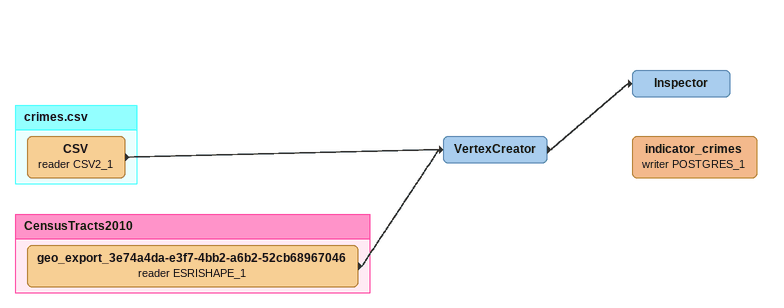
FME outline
VertexCreator
    -> Inspector
Inspector
indicator_crimes (writer POSTGRES_1)

Bookmark: CensusTracts2010
geo_export_3e74a4da-e3f7-4bb2-a6b2-52cb68967046 (reader ESRISHAPE_1)
    -> VertexCreator

Bookmark: crimes.csv
CSV (reader CSV2_1)
    -> VertexCreator
